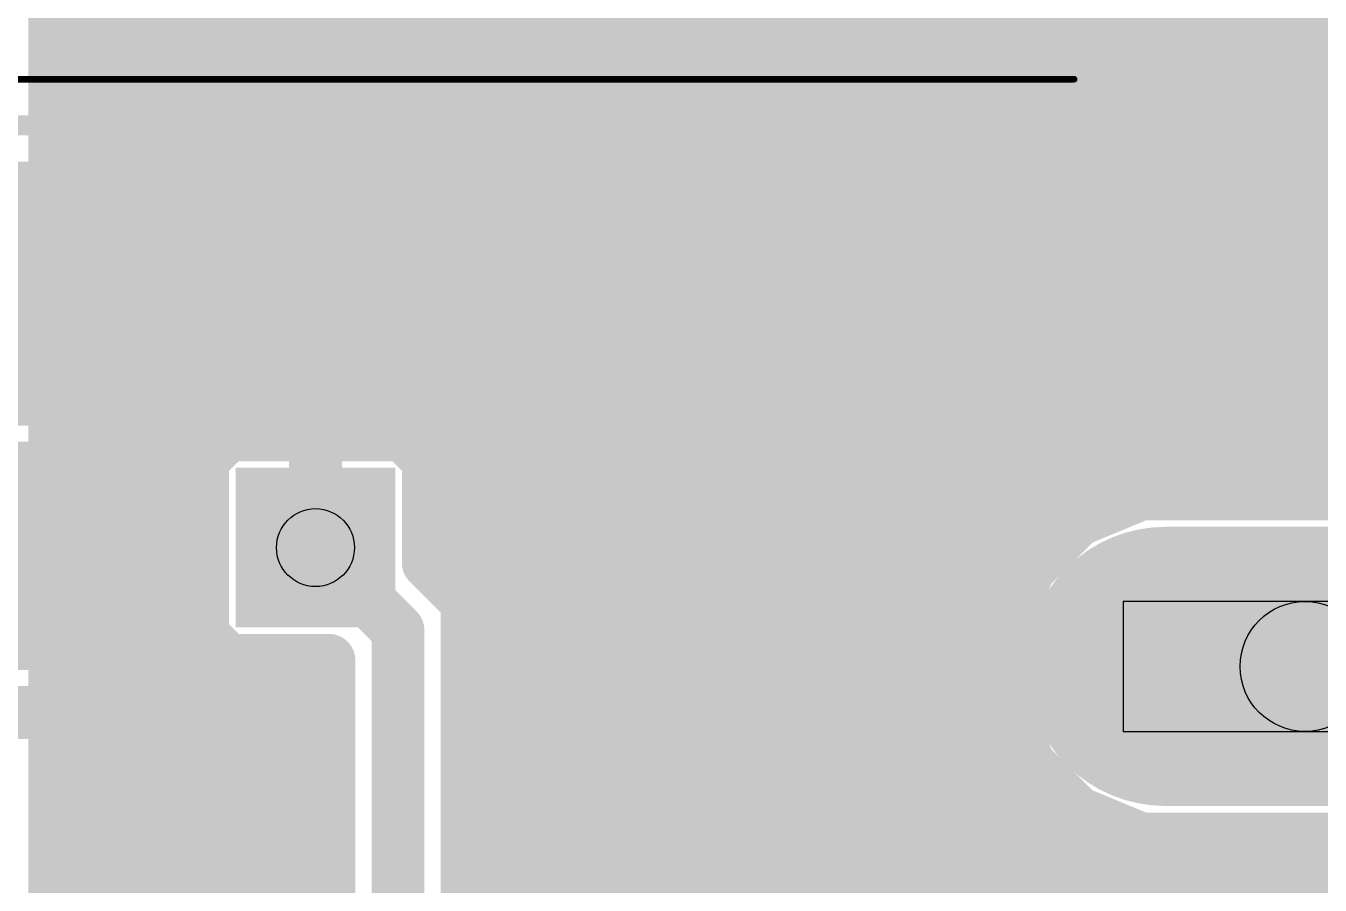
# Model space of a CAD drawing. Extents: x -4.6 to 54.3, y -4.7 to 51.3.
# Drawn here: x 33.97 to 43.93, y 27.25 to 33.86 of the extents above; entities that cross this region are included whole.
import ezdxf

# ---------------------------------------------------------------- set-up
doc = ezdxf.new("R2010")
doc.units = 0
for name, color, linetype in [('1', 22, 'CONTINUOUS'), ('16', 175, 'CONTINUOUS'), ('17', 82, 'CONTINUOUS'), ('18', 82, 'CONTINUOUS'), ('21', 253, 'CONTINUOUS'), ('30', 253, 'CONTINUOUS'), ('31', 253, 'CONTINUOUS'), ('44', 253, 'CONTINUOUS'), ('46', 140, 'CONTINUOUS')]:
    doc.layers.add(name, color=color, linetype=linetype)

# ---------------------------------------------------------------- blocks, each defined once
blk = doc.blocks.new('RECT')
blk.add_solid([(-0.5, -0.5), (0.5, -0.5), (-0.5, 0.5), (0.5, 0.5)])
blk = doc.blocks.new('LONGP100')
at = {"const_width": 1}
blk.add_lwpolyline([(-0.5, 0), (0.5, 0)], dxfattribs=at)
at = {"const_width": 0.5}
for points in [[(-0.5, 0.25, 1), (-0.5, -0.25)], [(0.5, -0.25, 1), (0.5, 0.25)]]:
    blk.add_lwpolyline(points, format="xyb", dxfattribs=at)
blk = doc.blocks.new('SQUAREV')
blk.add_solid([(-0.5, -0.5), (0.5, -0.5), (-0.5, 0.5), (0.5, 0.5)])

msp = doc.modelspace()

# ---------------------------------------------------------------- linework, layer by layer
at = {"layer": '1', "const_width": 0.4064}
for points in [[(34.1864, 33.0797), (34.1864, 34.7049)], [(41.275, 34.29), (41.91, 33.655)], [(40.7436, 34.0699), (41.3786, 33.4349)], [(34.1864, 33.7312), (41.0823, 33.7312)], [(41.91, 33.655), (47.01, 33.655)], [(41.3786, 33.4349), (41.5935, 33.22)], [(34.1864, 33.3248), (41.4887, 33.3248)], [(40.7892, 33.1925), (40.6972, 33.1394)], [(40.8917, 33.22), (40.7892, 33.1925)], [(41.275, 33.22), (40.8917, 33.22)], [(41.5935, 33.22), (41.275, 33.22)], [(41.275, 33.22), (41.275, 31.8008)], [(41.275, 31.8008), (41.275, 33.22)], [(34.4589, 33.145), (34.29, 32.9761)], [(35.3911, 33.145), (34.4589, 33.145)], [(35.56, 32.9761), (35.3911, 33.145)], [(35.7289, 33.145), (35.56, 32.9761)], [(36.6611, 33.145), (35.7289, 33.145)], [(36.83, 32.9761), (36.6611, 33.145)], [(36.9989, 33.145), (36.83, 32.9761)], [(37.9311, 33.145), (36.9989, 33.145)], [(38.1, 32.9761), (37.9311, 33.145)], [(38.2689, 33.145), (38.1, 32.9761)], [(39.2011, 33.145), (38.2689, 33.145)], [(39.37, 32.9761), (39.2011, 33.145)], [(39.5389, 33.145), (39.37, 32.9761)], [(40.4711, 33.145), (39.5389, 33.145)], [(40.5964, 33.0197), (40.4711, 33.145)], [(40.6972, 33.1394), (40.6222, 33.0644)], [(41.9278, 33.0644), (41.8686, 33.1236)], [(41.8686, 33.1236), (43.4045, 33.1236)], [(43.4045, 33.1236), (43.2468, 32.9659)], [(34.29, 32.9761), (34.1864, 33.0797)], [(40.6222, 33.0644), (40.5964, 33.0197)], [(41.9809, 32.9724), (41.9278, 33.0644)], [(41.275, 32.9184), (41.275, 32.9184)], [(42.0084, 32.8699), (41.9809, 32.9724)], [(41.9954, 32.9184), (43.2468, 32.9184)], [(43.2468, 32.9659), (43.2468, 32.5614)], [(42.0084, 31.8008), (42.0084, 32.8699)], [(41.275, 32.512), (41.275, 32.512)], [(42.0084, 32.512), (42.5555, 32.512)], [(42.6049, 32.5614), (42.3249, 32.2814)], [(43.2468, 32.5614), (42.6049, 32.5614)], [(42.3249, 32.2814), (42.0136, 31.9701)], [(41.275, 32.1056), (41.275, 32.1056)], [(42.0084, 32.1056), (42.1491, 32.1056)], [(42.825, 32.03), (42.545, 31.75)], [(44.075, 32.03), (42.825, 32.03)], [(42.0136, 31.9701), (42.0136, 31.3351)], [(34.925, 29.21), (34.925, 31.8008)], [(36.195, 31.8008), (36.195, 29.845)], [(37.465, 26.67), (37.465, 31.8008)], [(38.735, 30.48), (38.735, 31.8008)], [(40.005, 30.48), (40.005, 31.8008)], [(42.0084, 31.8008), (41.275, 31.8008)], [(41.275, 31.8008), (41.275, 31.8008)], [(41.275, 31.8008), (42.0084, 31.8008)], [(41.275, 31.8008), (41.275, 31.8008)], [(42.0084, 31.3299), (42.0084, 31.8008)], [(42.0084, 31.6992), (42.0136, 31.6992)], [(42.545, 31.75), (42.545, 31.115)], [(43.0764, 31.4986), (43.2468, 31.4986)], [(43.0764, 31.3351), (43.0764, 31.4986)], [(43.2468, 31.4986), (43.2468, 31.0941)], [(42.0136, 31.3351), (42.0084, 31.3299)], [(43.0764, 30.8949), (43.0764, 31.3351)], [(43.0764, 31.2928), (43.2468, 31.2928)], [(42.545, 31.115), (40.715, 29.285)], [(43.2468, 31.0941), (43.4391, 30.9018)], [(42.3612, 30.1796), (43.0764, 30.8949)], [(43.4391, 30.9018), (44.7109, 30.9018)], [(43.0679, 30.8864), (46.7399, 30.8864)], [(34.1211, 30.4566), (34.29, 30.6255)], [(34.29, 30.6255), (34.3936, 30.5219)], [(34.3936, 30.5219), (34.3936, 29.4301)], [(40.5364, 30.5219), (40.5964, 30.5819)], [(40.5364, 30.2599), (40.5364, 30.5219)], [(40.5964, 30.5819), (40.6222, 30.5372)], [(40.6222, 30.5372), (40.6972, 30.4622)], [(33.1889, 30.4566), (34.1211, 30.4566)], [(34.1445, 30.48), (34.3936, 30.48)], [(38.1, 29.845), (38.735, 30.48)], [(38.735, 29.21), (40.005, 30.48)], [(40.5364, 30.48), (40.6794, 30.48)], [(40.6972, 30.4622), (40.7892, 30.4091)], [(40.7892, 30.4091), (40.8917, 30.3816)], [(42.6615, 30.48), (46.3335, 30.48)], [(41.0601, 30.3816), (40.1836, 29.5051)], [(40.8917, 30.3816), (41.0601, 30.3816)], [(40.2251, 29.9486), (40.5364, 30.2599)], [(42.5508, 30.2582), (42.3612, 30.1796)], [(45.0792, 30.2582), (42.5508, 30.2582)], [(27.1651, 30.0736), (34.3936, 30.0736)], [(40.3501, 30.0736), (40.7521, 30.0736)], [(39.2664, 28.9899), (40.2251, 29.9486)], [(38.1, 22.86), (38.1, 29.845)], [(26.7587, 29.6672), (34.3936, 29.6672)], [(39.9437, 29.6672), (40.3457, 29.6672)], [(40.1836, 29.5051), (40.1836, 26.3475)], [(34.3936, 29.4301), (34.0699, 29.1064)], [(41.2464, 29.0649), (41.5654, 29.3838)], [(41.5654, 29.3838), (41.4868, 29.1942)], [(26.3523, 29.2608), (34.2243, 29.2608)], [(34.29, 28.575), (34.925, 29.21)], [(38.735, 22.225), (38.735, 29.21)], [(39.5373, 29.2608), (40.1836, 29.2608)], [(40.715, 29.285), (40.715, 24.13)], [(41.4423, 29.2608), (41.5144, 29.2608)], [(34.0699, 29.1064), (26.1979, 29.1064)], [(41.4868, 29.1942), (41.4868, 28.6658)], [(41.2464, 26.3475), (41.2464, 29.0649)], [(39.2664, 22.0049), (39.2664, 28.9899)], [(39.2664, 28.8544), (40.1836, 28.8544)], [(41.2464, 28.8544), (41.4868, 28.8544)], [(41.4868, 28.6658), (41.689, 28.1776)], [(23.495, 28.575), (34.29, 28.575)], [(39.2664, 28.448), (40.1836, 28.448)], [(41.2464, 28.448), (41.577, 28.448)], [(41.689, 28.1776), (42.0626, 27.804)], [(39.2664, 28.0416), (40.1836, 28.0416)], [(41.2464, 28.0416), (41.825, 28.0416)], [(42.0626, 27.804), (42.5508, 27.6018)], [(39.2664, 27.6352), (40.1836, 27.6352)], [(41.2464, 27.6352), (42.4702, 27.6352)], [(42.5508, 27.6018), (45.0792, 27.6018)], [(39.2664, 27.2288), (40.1836, 27.2288)], [(41.2464, 27.2288), (45.5273, 27.2288)], [(44.2299, 27.2014), (43.9186, 26.8901)]]:
    msp.add_lwpolyline(points, dxfattribs=at)
at = {"layer": '1', "const_width": 0.2032}
for points in [[(34.1864, 33.8328, 1), (34.1864, 33.6296)], [(41.0823, 33.6296, 1), (41.0823, 33.8328)], [(41.91, 33.7566, 1), (41.91, 33.5534)], [(41.8382, 33.5832, 1), (41.9818, 33.7268)], [(41.4504, 33.5067, 1), (41.3068, 33.363)], [(41.3068, 33.363, 1), (41.4504, 33.5067)], [(34.1864, 33.4264, 1), (34.1864, 33.2232)], [(41.4887, 33.2232, 1), (41.4887, 33.4264)], [(40.7629, 33.2907, 1), (40.8155, 33.0944)], [(40.84, 33.1045, 1), (40.7384, 33.2805)], [(40.8917, 33.3216, 1), (40.8917, 33.1184)], [(40.918, 33.1219, 1), (40.8654, 33.3181)], [(41.275, 33.3216, 1), (41.275, 33.1184)], [(41.3766, 33.22, 1), (41.1734, 33.22)], [(41.3766, 33.22, 1), (41.1734, 33.22)], [(41.275, 33.1184, 1), (41.275, 33.3216)], [(41.5216, 33.1482, 1), (41.6653, 33.2918)], [(41.5935, 33.1184, 1), (41.5935, 33.3216)], [(34.4589, 33.2466, 1), (34.4589, 33.0434)], [(34.5307, 33.0732, 1), (34.387, 33.2168)], [(35.463, 33.2168, 1), (35.3193, 33.0732)], [(35.3911, 33.0434, 1), (35.3911, 33.2466)], [(35.7289, 33.2466, 1), (35.7289, 33.0434)], [(35.8007, 33.0732, 1), (35.657, 33.2168)], [(36.733, 33.2168, 1), (36.5893, 33.0732)], [(36.6611, 33.0434, 1), (36.6611, 33.2466)], [(36.9989, 33.2466, 1), (36.9989, 33.0434)], [(37.0707, 33.0732, 1), (36.927, 33.2168)], [(38.003, 33.2168, 1), (37.8593, 33.0732)], [(37.9311, 33.0434, 1), (37.9311, 33.2466)], [(38.2689, 33.2466, 1), (38.2689, 33.0434)], [(38.3407, 33.0732, 1), (38.197, 33.2168)], [(39.273, 33.2168, 1), (39.1293, 33.0732)], [(39.2011, 33.0434, 1), (39.2011, 33.2466)], [(39.5389, 33.2466, 1), (39.5389, 33.0434)], [(39.6107, 33.0732, 1), (39.467, 33.2168)], [(40.543, 33.2168, 1), (40.3993, 33.0732)], [(40.4711, 33.0434, 1), (40.4711, 33.2466)], [(40.6464, 33.2274, 1), (40.748, 33.0514)], [(40.7691, 33.0676, 1), (40.6254, 33.2113)], [(41.8686, 33.2252, 1), (41.8686, 33.022)], [(41.9404, 33.1954, 1), (41.7968, 33.0518)], [(43.4763, 33.0518, 1), (43.3326, 33.1954)], [(43.4045, 33.022, 1), (43.4045, 33.2252)], [(34.2582, 33.1516, 1), (34.1146, 33.0079)], [(40.5503, 33.1362, 1), (40.694, 32.9925)], [(40.5246, 32.9479, 1), (40.6682, 33.0916)], [(40.7101, 33.0136, 1), (40.5342, 33.1152)], [(42.0158, 33.1152, 1), (41.8398, 33.0136)], [(41.856, 32.9925, 1), (41.9997, 33.1362)], [(34.0848, 33.0797, 1), (34.288, 33.0797)], [(34.2182, 33.048, 1), (34.3618, 32.9043)], [(34.2182, 32.9043, 1), (34.3618, 33.048)], [(35.4882, 33.048, 1), (35.6318, 32.9043)], [(35.4882, 32.9043, 1), (35.6318, 33.048)], [(36.7582, 33.048, 1), (36.9018, 32.9043)], [(36.7582, 32.9043, 1), (36.9018, 33.048)], [(38.0282, 33.048, 1), (38.1718, 32.9043)], [(38.0282, 32.9043, 1), (38.1718, 33.048)], [(39.2982, 33.048, 1), (39.4418, 32.9043)], [(39.2982, 32.9043, 1), (39.4418, 33.048)], [(40.5084, 33.0705, 1), (40.6844, 32.9689)], [(41.275, 33.02, 1), (41.275, 32.8168)], [(41.275, 32.8168, 1), (41.275, 33.02)], [(42.0791, 32.9987, 1), (41.8828, 32.9461)], [(41.8929, 32.9216, 1), (42.0689, 33.0232)], [(41.9954, 33.02, 1), (41.9954, 32.8168)], [(43.3484, 32.9659, 1), (43.1452, 32.9659)], [(43.175, 33.0378, 1), (43.3186, 32.8941)], [(43.2468, 32.8168, 1), (43.2468, 33.02)], [(42.11, 32.8699, 1), (41.9068, 32.8699)], [(41.9103, 32.8436, 1), (42.1065, 32.8962)], [(41.275, 32.6136, 1), (41.275, 32.4104)], [(41.275, 32.4104, 1), (41.275, 32.6136)], [(42.0084, 32.6136, 1), (42.0084, 32.4104)], [(42.6049, 32.663, 1), (42.6049, 32.4598)], [(42.6767, 32.4896, 1), (42.533, 32.6332)], [(42.5555, 32.4104, 1), (42.5555, 32.6136)], [(43.2468, 32.4598, 1), (43.2468, 32.663)], [(43.1452, 32.5614, 1), (43.3484, 32.5614)], [(42.253, 32.3532, 1), (42.3967, 32.2096)], [(42.3967, 32.2096, 1), (42.253, 32.3532)], [(41.275, 32.2072, 1), (41.275, 32.004)], [(41.275, 32.004, 1), (41.275, 32.2072)], [(42.0084, 32.2072, 1), (42.0084, 32.004)], [(42.1491, 32.004, 1), (42.1491, 32.2072)], [(42.825, 32.1316, 1), (42.825, 31.9284)], [(42.8968, 31.9582, 1), (42.7532, 32.1018)], [(42.1152, 31.9701, 1), (41.912, 31.9701)], [(41.9418, 32.042, 1), (42.0854, 31.8983)], [(35.0266, 31.8008, 1), (34.8234, 31.8008)], [(36.2966, 31.8008, 1), (36.0934, 31.8008)], [(37.5666, 31.8008, 1), (37.3634, 31.8008)], [(38.8366, 31.8008, 1), (38.6334, 31.8008)], [(40.1066, 31.8008, 1), (39.9034, 31.8008)], [(41.275, 31.9024, 1), (41.275, 31.6992)], [(41.3766, 31.8008, 1), (41.1734, 31.8008)], [(41.275, 31.9024, 1), (41.275, 31.6992)], [(41.275, 31.9024, 1), (41.275, 31.6992)], [(41.275, 31.6992, 1), (41.275, 31.9024)], [(42.11, 31.8008, 1), (41.9068, 31.8008)], [(42.0084, 31.6992, 1), (42.0084, 31.9024)], [(42.0084, 31.6992, 1), (42.0084, 31.9024)], [(41.1734, 31.8008, 1), (41.3766, 31.8008)], [(41.1734, 31.8008, 1), (41.3766, 31.8008)], [(41.1734, 31.8008, 1), (41.3766, 31.8008)], [(41.9068, 31.8008, 1), (42.11, 31.8008)], [(42.0084, 31.8008, 1), (42.0084, 31.5976)], [(42.0136, 31.5976, 1), (42.0136, 31.8008)], [(42.6466, 31.75, 1), (42.4434, 31.75)], [(42.4732, 31.8218, 1), (42.6168, 31.6782)], [(43.0764, 31.6002, 1), (43.0764, 31.397)], [(43.178, 31.4986, 1), (42.9748, 31.4986)], [(43.3484, 31.4986, 1), (43.1452, 31.4986)], [(43.2468, 31.397, 1), (43.2468, 31.6002)], [(41.9366, 31.4017, 1), (42.0802, 31.2581)], [(42.0854, 31.2633, 1), (41.9418, 31.407)], [(43.178, 31.3351, 1), (42.9748, 31.3351)], [(43.0764, 31.3944, 1), (43.0764, 31.1912)], [(43.2468, 31.1912, 1), (43.2468, 31.3944)], [(41.9068, 31.3299, 1), (42.11, 31.3299)], [(41.912, 31.3351, 1), (42.1152, 31.3351)], [(42.9748, 31.3351, 1), (43.178, 31.3351)], [(42.6168, 31.0432, 1), (42.4732, 31.1868)], [(43.3186, 31.1659, 1), (43.175, 31.0222)], [(42.4434, 31.115, 1), (42.6466, 31.115)], [(43.1452, 31.0941, 1), (43.3484, 31.0941)], [(43.1482, 30.823, 1), (43.0046, 30.9667)], [(43.4391, 31.0034, 1), (43.4391, 30.8002)], [(43.0679, 30.988, 1), (43.0679, 30.7848)], [(42.9748, 30.8949, 1), (43.178, 30.8949)], [(43.3672, 30.83, 1), (43.5109, 30.9736)], [(34.3618, 30.6973, 1), (34.2182, 30.5536)], [(34.3618, 30.5536, 1), (34.2182, 30.6973)], [(34.4952, 30.5219, 1), (34.292, 30.5219)], [(34.3218, 30.45, 1), (34.4654, 30.5937)], [(40.638, 30.5219, 1), (40.4348, 30.5219)], [(40.4646, 30.5937, 1), (40.6082, 30.45)], [(40.6844, 30.6327, 1), (40.5084, 30.5311)], [(40.694, 30.6091, 1), (40.5503, 30.4654)], [(40.6682, 30.51, 1), (40.5246, 30.6537)], [(34.0493, 30.5284, 1), (34.193, 30.3848)], [(34.1445, 30.5816, 1), (34.1445, 30.3784)], [(34.1211, 30.355, 1), (34.1211, 30.5582)], [(34.3936, 30.3784, 1), (34.3936, 30.5816)], [(38.8068, 30.4082, 1), (38.6632, 30.5518)], [(40.0768, 30.4082, 1), (39.9332, 30.5518)], [(40.5364, 30.5816, 1), (40.5364, 30.3784)], [(40.5342, 30.4864, 1), (40.7101, 30.588)], [(40.748, 30.5501, 1), (40.6464, 30.3742)], [(40.6254, 30.3903, 1), (40.7691, 30.534)], [(40.6794, 30.3784, 1), (40.6794, 30.5816)], [(40.8155, 30.5072, 1), (40.7629, 30.3109)], [(40.7384, 30.3211, 1), (40.84, 30.4971)], [(42.6615, 30.5816, 1), (42.6615, 30.3784)], [(38.6334, 30.48, 1), (38.8366, 30.48)], [(39.9034, 30.48, 1), (40.1066, 30.48)], [(40.8917, 30.4832, 1), (40.8917, 30.28)], [(40.8654, 30.2835, 1), (40.918, 30.4797)], [(41.1319, 30.3098, 1), (40.9882, 30.4534)], [(41.0601, 30.28, 1), (41.0601, 30.4832)], [(40.6082, 30.188, 1), (40.4646, 30.3317)], [(42.5508, 30.3598, 1), (42.5508, 30.1566)], [(42.5897, 30.1643, 1), (42.5119, 30.3521)], [(40.4348, 30.2599, 1), (40.638, 30.2599)], [(42.2893, 30.2515, 1), (42.433, 30.1078)], [(42.3223, 30.2735, 1), (42.4, 30.0858)], [(34.3936, 29.972, 1), (34.3936, 30.1752)], [(40.3501, 30.1752, 1), (40.3501, 29.972)], [(40.7521, 29.972, 1), (40.7521, 30.1752)], [(40.1533, 30.0204, 1), (40.297, 29.8768)], [(40.297, 29.8768, 1), (40.1533, 30.0204)], [(38.2016, 29.845, 1), (37.9984, 29.845)], [(38.0282, 29.9168, 1), (38.1718, 29.7732)], [(36.0934, 29.845, 1), (36.2966, 29.845)], [(34.3936, 29.5656, 1), (34.3936, 29.7688)], [(39.9437, 29.7688, 1), (39.9437, 29.5656)], [(40.3457, 29.5656, 1), (40.3457, 29.7688)], [(40.2852, 29.5051, 1), (40.082, 29.5051)], [(34.4654, 29.3583, 1), (34.3218, 29.502)], [(40.1118, 29.577, 1), (40.2554, 29.4333)], [(34.292, 29.4301, 1), (34.4952, 29.4301)], [(41.6592, 29.345, 1), (41.4715, 29.4227)], [(41.6372, 29.312, 1), (41.4935, 29.4557)], [(34.2243, 29.1592, 1), (34.2243, 29.3624)], [(34.9968, 29.1382, 1), (34.8532, 29.2818)], [(38.8366, 29.21, 1), (38.6334, 29.21)], [(39.5373, 29.3624, 1), (39.5373, 29.1592)], [(40.1836, 29.1592, 1), (40.1836, 29.3624)], [(40.8166, 29.285, 1), (40.6134, 29.285)], [(40.6432, 29.3568, 1), (40.7868, 29.2132)], [(41.4423, 29.3624, 1), (41.4423, 29.1592)], [(41.5144, 29.1592, 1), (41.5144, 29.3624)], [(34.0699, 29.0048, 1), (34.0699, 29.208)], [(34.8234, 29.21, 1), (35.0266, 29.21)], [(38.6632, 29.2818, 1), (38.8068, 29.1382)], [(41.5884, 29.1942, 1), (41.3852, 29.1942)], [(41.3929, 29.2331, 1), (41.5807, 29.1553)], [(33.998, 29.1782, 1), (34.1417, 29.0346)], [(41.348, 29.0649, 1), (41.1448, 29.0649)], [(41.1746, 29.1367, 1), (41.3182, 28.993)], [(39.368, 28.9899, 1), (39.1648, 28.9899)], [(39.1946, 29.0617, 1), (39.3382, 28.918)], [(39.2664, 28.956, 1), (39.2664, 28.7528)], [(40.1836, 28.7528, 1), (40.1836, 28.956)], [(41.2464, 28.956, 1), (41.2464, 28.7528)], [(41.4868, 28.7528, 1), (41.4868, 28.956)], [(41.5807, 28.7047, 1), (41.3929, 28.6269)], [(34.2182, 28.6468, 1), (34.3618, 28.5032)], [(34.29, 28.4734, 1), (34.29, 28.6766)], [(41.3852, 28.6658, 1), (41.5884, 28.6658)], [(39.2664, 28.5496, 1), (39.2664, 28.3464)], [(40.1836, 28.3464, 1), (40.1836, 28.5496)], [(41.2464, 28.5496, 1), (41.2464, 28.3464)], [(41.577, 28.3464, 1), (41.577, 28.5496)], [(41.7608, 28.2495, 1), (41.6172, 28.1058)], [(41.5951, 28.1388, 1), (41.7829, 28.2165)], [(39.2664, 28.1432, 1), (39.2664, 27.94)], [(40.1836, 27.94, 1), (40.1836, 28.1432)], [(41.2464, 28.1432, 1), (41.2464, 27.94)], [(41.825, 27.94, 1), (41.825, 28.1432)], [(42.1015, 27.8979, 1), (42.0238, 27.7101)], [(41.9908, 27.7322, 1), (42.1345, 27.8758)], [(39.2664, 27.7368, 1), (39.2664, 27.5336)], [(40.1836, 27.5336, 1), (40.1836, 27.7368)], [(41.2464, 27.7368, 1), (41.2464, 27.5336)], [(42.5508, 27.7034, 1), (42.5508, 27.5002)], [(42.4702, 27.5336, 1), (42.4702, 27.7368)], [(42.5119, 27.5079, 1), (42.5897, 27.6957)], [(39.2664, 27.3304, 1), (39.2664, 27.1272)], [(40.1836, 27.1272, 1), (40.1836, 27.3304)], [(41.2464, 27.3304, 1), (41.2464, 27.1272)]]:
    msp.add_lwpolyline(points, format="xyb", dxfattribs=at)
at = {"layer": '16', "const_width": 0.4064}
for points in [[(34.1864, 25.6332), (34.1864, 34.7049)], [(34.1864, 33.7312), (51.435, 33.7312)], [(34.1864, 33.3248), (51.435, 33.3248)], [(34.1864, 32.9184), (51.435, 32.9184)], [(34.1864, 32.512), (51.435, 32.512)], [(34.1864, 32.1056), (51.435, 32.1056)], [(34.1864, 31.6992), (51.435, 31.6992)], [(34.1864, 31.2928), (51.435, 31.2928)], [(34.1864, 30.8864), (51.435, 30.8864)], [(35.5191, 30.7132), (35.3268, 30.5209)], [(36.8709, 30.7132), (35.5191, 30.7132)], [(37.0632, 30.5209), (36.8709, 30.7132)], [(35.3268, 30.5209), (35.3268, 29.1691)], [(37.0632, 29.7283), (37.0632, 30.5209)], [(34.1864, 30.48), (35.3268, 30.48)], [(37.0632, 30.48), (51.435, 30.48)], [(42.5508, 30.2582), (42.0626, 30.056)], [(45.0792, 30.2582), (42.5508, 30.2582)], [(34.1864, 30.0736), (35.3268, 30.0736)], [(37.0632, 30.0736), (42.1052, 30.0736)], [(42.0626, 30.056), (41.689, 29.6824)], [(36.195, 29.845), (36.83, 29.21)], [(37.3614, 29.4301), (37.0632, 29.7283)], [(34.1864, 29.6672), (35.3268, 29.6672)], [(37.1243, 29.6672), (41.6827, 29.6672)], [(41.689, 29.6824), (41.4868, 29.1942)], [(37.3614, 20.5532), (37.3614, 29.4301)], [(34.1864, 29.2608), (35.3268, 29.2608)], [(36.83, 29.21), (36.83, 19.685)], [(37.3614, 29.2608), (41.5144, 29.2608)], [(35.3268, 29.1691), (35.5191, 28.9768)], [(41.4868, 29.1942), (41.4868, 28.6658)], [(35.5191, 28.9768), (36.2986, 28.9768)], [(36.2986, 28.9768), (36.2986, 20.5532)], [(34.1864, 28.8544), (36.2986, 28.8544)], [(37.3614, 28.8544), (41.4868, 28.8544)], [(41.4868, 28.6658), (41.689, 28.1776)], [(34.1864, 28.448), (36.2986, 28.448)], [(37.3614, 28.448), (41.577, 28.448)], [(41.689, 28.1776), (42.0626, 27.804)], [(34.1864, 28.0416), (36.2986, 28.0416)], [(37.3614, 28.0416), (41.825, 28.0416)], [(42.0626, 27.804), (42.5508, 27.6018)], [(34.1864, 27.6352), (36.2986, 27.6352)], [(37.3614, 27.6352), (42.4702, 27.6352)], [(42.5508, 27.6018), (45.0792, 27.6018)], [(34.1864, 27.2288), (36.2986, 27.2288)], [(37.3614, 27.2288), (51.435, 27.2288)]]:
    msp.add_lwpolyline(points, dxfattribs=at)
at = {"layer": '16', "const_width": 0.2032}
for points in [[(34.1864, 33.8328, 1), (34.1864, 33.6296)], [(34.1864, 33.4264, 1), (34.1864, 33.2232)], [(34.1864, 33.02, 1), (34.1864, 32.8168)], [(34.1864, 32.6136, 1), (34.1864, 32.4104)], [(34.1864, 32.2072, 1), (34.1864, 32.004)], [(34.1864, 31.8008, 1), (34.1864, 31.5976)], [(34.1864, 31.3944, 1), (34.1864, 31.1912)], [(34.1864, 30.988, 1), (34.1864, 30.7848)], [(35.5191, 30.8148, 1), (35.5191, 30.6116)], [(35.5909, 30.6414, 1), (35.4472, 30.785)], [(36.9428, 30.785, 1), (36.7991, 30.6414)], [(36.8709, 30.6116, 1), (36.8709, 30.8148)], [(35.4284, 30.5209, 1), (35.2252, 30.5209)], [(37.1648, 30.5209, 1), (36.9616, 30.5209)], [(34.1864, 30.5816, 1), (34.1864, 30.3784)], [(35.255, 30.5928, 1), (35.3986, 30.4491)], [(35.3268, 30.3784, 1), (35.3268, 30.5816)], [(37.0632, 30.5816, 1), (37.0632, 30.3784)], [(36.9914, 30.4491, 1), (37.135, 30.5928)], [(42.5508, 30.3598, 1), (42.5508, 30.1566)], [(42.5897, 30.1643, 1), (42.5119, 30.3521)], [(34.1864, 30.1752, 1), (34.1864, 29.972)], [(35.3268, 29.972, 1), (35.3268, 30.1752)], [(37.0632, 30.1752, 1), (37.0632, 29.972)], [(42.0238, 30.1499, 1), (42.1015, 29.9621)], [(42.1345, 29.9841, 1), (41.9908, 30.1278)], [(42.1052, 29.972, 1), (42.1052, 30.1752)], [(36.2668, 29.9168, 1), (36.1232, 29.7732)], [(37.135, 29.8002, 1), (36.9914, 29.6565)], [(34.1864, 29.7688, 1), (34.1864, 29.5656)], [(35.3268, 29.5656, 1), (35.3268, 29.7688)], [(36.9616, 29.7283, 1), (37.1648, 29.7283)], [(37.1243, 29.7688, 1), (37.1243, 29.5656)], [(41.6172, 29.7542, 1), (41.7608, 29.6105)], [(41.7829, 29.6435, 1), (41.5951, 29.7212)], [(41.6827, 29.5656, 1), (41.6827, 29.7688)], [(37.463, 29.4301, 1), (37.2598, 29.4301)], [(37.2896, 29.3583, 1), (37.4332, 29.502)], [(34.1864, 29.3624, 1), (34.1864, 29.1592)], [(35.3268, 29.1592, 1), (35.3268, 29.3624)], [(36.9316, 29.21, 1), (36.7284, 29.21)], [(37.3614, 29.3624, 1), (37.3614, 29.1592)], [(41.5144, 29.1592, 1), (41.5144, 29.3624)], [(35.3986, 29.2409, 1), (35.255, 29.0972)], [(36.7582, 29.1382, 1), (36.9018, 29.2818)], [(41.5884, 29.1942, 1), (41.3852, 29.1942)], [(41.3929, 29.2331, 1), (41.5807, 29.1553)], [(35.2252, 29.1691, 1), (35.4284, 29.1691)], [(35.5191, 29.0784, 1), (35.5191, 28.8752)], [(35.4472, 28.905, 1), (35.5909, 29.0486)], [(36.4002, 28.9768, 1), (36.197, 28.9768)], [(36.2986, 28.8752, 1), (36.2986, 29.0784)], [(34.1864, 28.956, 1), (34.1864, 28.7528)], [(36.2986, 28.7528, 1), (36.2986, 28.956)], [(37.3614, 28.956, 1), (37.3614, 28.7528)], [(41.4868, 28.7528, 1), (41.4868, 28.956)], [(41.5807, 28.7047, 1), (41.3929, 28.6269)], [(41.3852, 28.6658, 1), (41.5884, 28.6658)], [(34.1864, 28.5496, 1), (34.1864, 28.3464)], [(36.2986, 28.3464, 1), (36.2986, 28.5496)], [(37.3614, 28.5496, 1), (37.3614, 28.3464)], [(41.577, 28.3464, 1), (41.577, 28.5496)], [(41.7608, 28.2495, 1), (41.6172, 28.1058)], [(41.5951, 28.1388, 1), (41.7829, 28.2165)], [(34.1864, 28.1432, 1), (34.1864, 27.94)], [(36.2986, 27.94, 1), (36.2986, 28.1432)], [(37.3614, 28.1432, 1), (37.3614, 27.94)], [(41.825, 27.94, 1), (41.825, 28.1432)], [(42.1015, 27.8979, 1), (42.0238, 27.7101)], [(41.9908, 27.7322, 1), (42.1345, 27.8758)], [(34.1864, 27.7368, 1), (34.1864, 27.5336)], [(36.2986, 27.5336, 1), (36.2986, 27.7368)], [(37.3614, 27.7368, 1), (37.3614, 27.5336)], [(42.5508, 27.7034, 1), (42.5508, 27.5002)], [(42.4702, 27.5336, 1), (42.4702, 27.7368)], [(42.5119, 27.5079, 1), (42.5897, 27.6957)], [(34.1864, 27.3304, 1), (34.1864, 27.1272)], [(36.2986, 27.1272, 1), (36.2986, 27.3304)], [(37.3614, 27.3304, 1), (37.3614, 27.1272)]]:
    msp.add_lwpolyline(points, format="xyb", dxfattribs=at)
at = {"layer": '21'}
for points, const_width in [([(42.0624, 33.4772), (42.0624, 40.1828)], 0.1524), ([(30.353, 33.4518), (42.037, 33.4518)], 0.0508), ([(30.7086, 33.0962), (41.6814, 33.0962)], 0.1524), ([(39.915, 28.43), (39.915, 26.83)], 0.2032), ([(41.515, 28.43), (39.915, 28.43)], 0.2032)]:
    msp.add_lwpolyline(points, dxfattribs=dict(at, const_width=const_width))
for points, const_width in [([(41.6814, 33.0962, 0.4142), (42.0624, 33.4772)], 0.1524), ([(42.1005, 33.4772, 1), (42.0243, 33.4772)], 0.0762), ([(42.0243, 33.4772, 1), (42.1005, 33.4772)], 0.0762), ([(42.037, 33.4391, 1), (42.037, 33.4645)], 0.0254), ([(41.6814, 33.1343, 1), (41.6814, 33.0581)], 0.0762), ([(41.6814, 33.0581, 1), (41.6814, 33.1343)], 0.0762), ([(39.9658, 28.43, 1), (39.8642, 28.43)], 0.1016), ([(39.915, 28.4808, 1), (39.915, 28.3792)], 0.1016), ([(41.515, 28.3792, 1), (41.515, 28.4808)], 0.1016)]:
    msp.add_lwpolyline(points, format="xyb", dxfattribs=dict(at, const_width=const_width))
at = {"layer": '44'}
for centre, radius in [((36.195, 29.845), 0.3), ((43.815, 28.93), 0.5)]:
    msp.add_circle(centre, radius, dxfattribs=at)
at = {"layer": '46'}
for p, q in [((42.415, 29.43), (42.415, 28.43)), ((45.215, 29.43), (42.415, 29.43)), ((42.415, 28.43), (45.215, 28.43))]:
    msp.add_line(p, q, dxfattribs=at)

# ---------------------------------------------------------------- block references
at = {"layer": '1', "xscale": 0.6604, "yscale": 2.032}
for p in [(33.655, 31.8008), (34.925, 31.8008), (36.195, 31.8008), (37.465, 31.8008), (38.735, 31.8008), (40.005, 31.8008), (41.275, 31.8008)]:
    msp.add_blockref('RECT', p, dxfattribs=at)
at = {"layer": '1', "yscale": 1.6}
msp.add_blockref('RECT', (44.075, 32.03), dxfattribs=at)
at = {"layer": '17', "xscale": 2, "yscale": 2, "rotation": 180}
msp.add_blockref('LONGP100', (43.815, 28.93), dxfattribs=at)
msp.add_blockref('LONGP100', (43.815, 28.93), dxfattribs=at)
at = {"layer": '18', "xscale": 1.08, "yscale": 1.08}
msp.add_blockref('SQUAREV', (36.195, 29.845), dxfattribs=at)
msp.add_blockref('SQUAREV', (36.195, 29.845), dxfattribs=at)
at = {"layer": '21', "xscale": 0.508, "yscale": 0.127}
for p in [(34.925, 33.0327), (36.195, 33.0327), (37.465, 33.0327), (38.735, 33.0327), (40.005, 33.0327), (41.275, 33.0327)]:
    msp.add_blockref('RECT', p, dxfattribs=at)
at = {"layer": '30', "xscale": 1.23, "yscale": 1.23}
msp.add_blockref('SQUAREV', (36.195, 29.845), dxfattribs=at)
at = {"layer": '30', "xscale": 2.15, "yscale": 2.15, "rotation": 180}
msp.add_blockref('LONGP100', (43.815, 28.93), dxfattribs=at)
at = {"layer": '31', "xscale": 0.6604, "yscale": 2.032}
for p in [(33.655, 31.8008), (34.925, 31.8008), (36.195, 31.8008), (37.465, 31.8008), (38.735, 31.8008), (40.005, 31.8008), (41.275, 31.8008)]:
    msp.add_blockref('RECT', p, dxfattribs=at)
at = {"layer": '31', "yscale": 1.6}
msp.add_blockref('RECT', (44.075, 32.03), dxfattribs=at)

doc.saveas('drawing.dxf')
